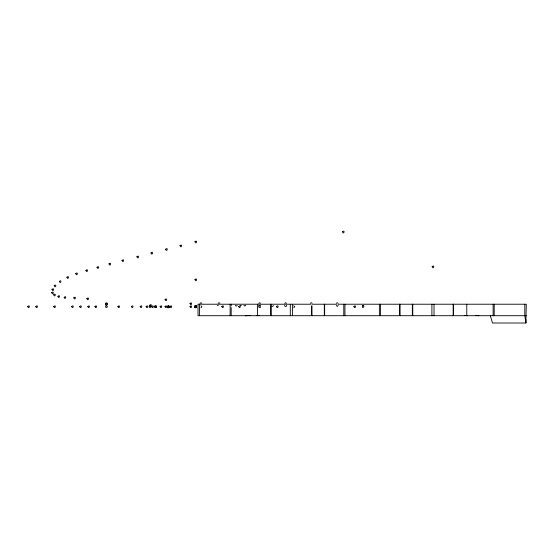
<?xml version="1.0" encoding="UTF-8"?>
<svg xmlns="http://www.w3.org/2000/svg" width="554" height="554" viewBox="0 0 554 554"><rect width="100%" height="100%" fill="white"/><g stroke="black" fill="none" stroke-linecap="round" stroke-linejoin="round"><path stroke-width="0.83" d="M337.961 304.222L526.3 304.222L525.864 323.01L492.478 323.01L490.359 315.704M196.407 306.992L196.407 306.473M273.351 305.434L272.852 306.3L272.097 306.397M284.659 305.289C284.23 306.874 287.014 306.874 286.584 305.289M338.245 305.413L337.248 306.41L336.25 305.413M194.745 306.237L195.112 307.595M237.237 305.406L236.274 306.14L235.311 305.406M245.768 305.309L244.806 306.05L243.843 305.309M107.137 304.451C108.577 302.643 104.644 302.124 105.572 304.243M156.117 307.235C154.22 309.291 153.597 304.534 155.958 306.03M169.157 307.435L169.413 306.473L168.707 305.773M196.303 307.235L195.701 307.699M200.049 303.246L200.908 302.747L201.774 303.246M218.186 303.246L219.045 302.747L219.91 303.246M258.746 303.246L259.611 302.747L260.477 303.246M260.477 305.309C255.359 306.57 262.499 309.665 259.868 305.773M284.763 303.246L285.622 302.747L286.487 303.246M310.372 303.246L311.237 302.747L312.096 303.246M336.382 303.246L337.248 302.747L338.113 303.246M168.056 305.87L167.592 306.992M168.949 307.595L169.517 306.473L168.451 305.739M194.904 306.03L195.354 305.773M195.43 305.87L194.932 306.736L195.43 307.595M196.635 307.435L195.444 307.733M362.558 305.87C360.869 309.381 366.63 306.217 362.358 305.448M363.763 305.448L363.057 305.739M106.174 305.773C103.425 308.01 109.436 308.01 106.693 305.773M149.753 305.773C147.142 307.352 152.184 308.703 150.716 306.03M168.291 305.773L167.488 306.992L168.555 307.733M218.366 305.469L217.369 305.469M241.364 305.392L240.367 305.392M168.194 305.773L168.555 305.739M168.451 307.733L168.811 307.699M200.908 307.733L201.905 306.736L200.908 305.739M259.611 305.739L258.746 305.309M293.731 307.733L294.728 306.736L293.731 305.739M256.918 315.704L259.466 315.461M248.711 315.496L245.436 315.704L250.429 315.517M310.718 304.222L198.013 304.222L198.013 315.704L526.3 315.704M311.985 304.222L336.617 304.222M475.602 315.496L478.878 315.704M464.848 315.461L467.403 315.704M195.444 305.739L196.635 306.03M195.181 307.699L196.476 307.235L196.109 305.87M196.386 305.87C194.897 304.825 193.533 307.422 195.354 307.699M195.701 305.773L196.144 306.03M168.291 307.699L167.689 307.235M525.864 319.596L525.864 323.01L524.804 315.704L524.804 304.222M494.189 304.222L494.189 315.704M493.129 304.222L493.129 315.704M466.78 304.222L466.78 315.704M453.587 304.222L453.587 315.704M453.151 304.222L453.151 315.704M434.017 304.222L434.017 315.704M431.898 304.222L431.898 315.704M412.765 304.222L412.765 315.704M412.328 304.222L412.328 315.704M400.009 304.222L400.009 315.704M399.663 304.222L399.663 315.704M380.529 304.222L380.529 315.704M379.379 304.222L379.379 315.704M344.934 304.222L344.934 315.704M343.785 304.222L343.785 315.704M324.651 304.222L324.651 315.704M324.305 304.222L324.305 315.704M311.985 305.863L311.985 315.704M311.549 305.863L311.549 315.704M292.415 304.222L292.415 315.704M290.303 304.222L290.303 315.704M271.169 304.222L271.169 315.704M270.726 304.222L270.726 315.704M257.534 304.222L257.534 315.704M231.184 304.222L231.184 305.863M231.184 307.505L231.184 315.704M230.125 304.222L230.125 315.704M199.509 304.222L199.509 315.704M27.735 306.473C28.953 310.282 30.692 303.793 27.735 306.473M35.795 306.473C37.014 310.282 38.759 303.793 35.795 306.473M51.965 289.375C53.184 293.184 54.922 286.688 51.965 289.375M51.688 292.644C52.907 296.445 54.652 289.957 51.688 292.644M54.223 285.67C55.442 289.472 57.187 282.983 54.223 285.67M53.683 294.742C54.901 298.544 56.64 292.055 53.683 294.742M53.745 306.473C54.964 310.282 56.709 303.793 53.745 306.473M59.32 281.39C60.538 285.199 62.277 278.704 59.32 281.39M57.907 296.3C59.126 300.109 60.871 293.613 57.907 296.3M64.16 297.311C65.379 301.113 67.124 294.624 64.16 297.311M66.882 277.229C68.1 281.03 69.839 274.542 66.882 277.229M75.725 273.607C76.944 277.416 78.682 270.927 75.725 273.607M71.611 306.473C72.83 310.282 74.575 303.793 71.611 306.473M73.779 297.81C74.998 301.611 76.736 295.123 73.779 297.81M79.658 306.473C80.877 310.282 82.615 303.793 79.658 306.473M85.905 270.38C87.13 274.182 88.869 267.693 85.905 270.38M86.846 298.606C88.065 302.408 89.803 295.919 86.846 298.606M87.809 306.473C89.035 310.282 90.773 303.793 87.809 306.473M96.985 267.257C98.203 271.058 99.942 264.57 96.985 267.257M94.928 306.473C96.154 310.282 97.892 303.793 94.928 306.473M108.958 263.87C110.177 267.679 111.915 261.19 108.958 263.87M105.468 304.381C106.693 308.183 108.432 301.695 105.468 304.381M121.984 260.415C123.21 264.216 124.948 257.728 121.984 260.415M117.891 306.473C119.11 310.282 120.848 303.793 117.891 306.473M136.9 256.737C138.126 260.546 139.864 254.051 136.9 256.737M131.381 306.473C132.6 310.282 134.338 303.793 131.381 306.473M140.19 306.473C141.409 310.282 143.147 303.793 140.19 306.473M150.958 252.943C152.177 256.751 153.915 250.256 150.958 252.943M146.097 306.473C147.322 310.282 149.061 303.793 146.097 306.473M149.705 305.233C150.923 309.042 152.662 302.553 149.705 305.233M151.72 306.473C152.939 310.282 154.677 303.793 151.72 306.473M154.954 306.473C156.173 310.282 157.911 303.793 154.954 306.473M165.646 249.21C166.865 253.012 168.61 246.523 165.646 249.21M160.085 306.473C161.304 310.282 163.042 303.793 160.085 306.473M165.064 299.499C166.29 303.308 168.028 296.812 165.064 299.499M165.009 306.473C166.228 310.282 167.966 303.793 165.009 306.473M170.057 306.473C171.276 310.282 173.021 303.793 170.057 306.473M179.953 245.644C181.172 249.452 182.917 242.964 179.953 245.644M194.966 241.696C196.185 245.505 197.923 239.009 194.966 241.696M189.98 303.488C191.206 307.29 192.944 300.801 189.98 303.488M189.98 306.473C191.199 310.282 192.944 303.793 189.98 306.473M194.966 279.569C196.185 283.371 197.923 276.882 194.966 279.569M221.808 306.473C223.027 310.282 224.765 303.793 221.808 306.473M238.691 306.473C239.91 310.282 241.648 303.793 238.691 306.473M276.481 306.473C277.699 310.282 279.445 303.793 276.481 306.473M342.462 231.731C343.688 235.533 345.426 229.044 342.462 231.731M353.881 306.473C355.1 310.282 356.838 303.793 353.881 306.473M432.162 266.613C433.38 270.414 435.119 263.926 432.162 266.613"/></g></svg>
